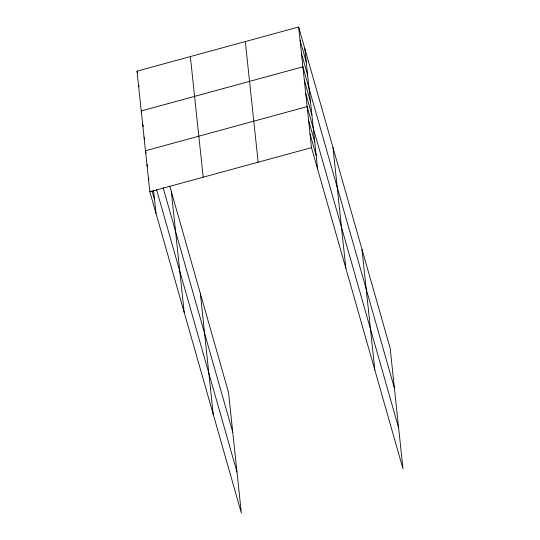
<?xml version="1.0" encoding="UTF-8"?>
<svg xmlns="http://www.w3.org/2000/svg" width="540" height="540" viewBox="0 0 540 540"><rect width="100%" height="100%" fill="white"/><g stroke="black" fill="none" stroke-linecap="round" stroke-linejoin="round"><path stroke-width="0.81" d="M169.715 185.969L228.508 392.357L241.346 513L149.843 191.774L137.005 71.132L298.654 27L390.157 348.226L402.995 468.869L311.492 147.643L298.654 27M149.843 191.774L311.492 147.643M300.065 40.27L306.234 61.925M301.482 53.541L307.645 75.195M394.396 388.037L302.893 66.812L141.244 110.943L141.696 112.55M304.304 80.082L310.473 101.736M305.714 93.353L311.884 115.007M398.628 427.849L307.125 106.623L145.476 150.755L146.165 153.158M308.583 120.299L314.753 141.953M310.034 133.967L316.204 155.621M137.005 71.132L137.464 72.731M138.645 85.205L139.104 86.805M163.107 187.697L232.747 432.169M142.655 124.214L143.336 126.617M144.065 137.484L144.524 139.091M156.492 189.425L236.979 471.98M146.934 164.43L147.616 166.833M148.385 178.099L148.844 179.705M152.044 190.931L154.555 199.753M361.996 249.365L374.834 370.008M332.984 147.514L345.823 268.157M304.823 48.654L317.662 169.297M245.309 41.56L258.147 162.209M190.35 56.565L203.189 177.208M200.347 293.497L213.185 414.139M171.335 191.639L184.167 312.289M153.529 190.1L156.006 213.428"/></g></svg>
